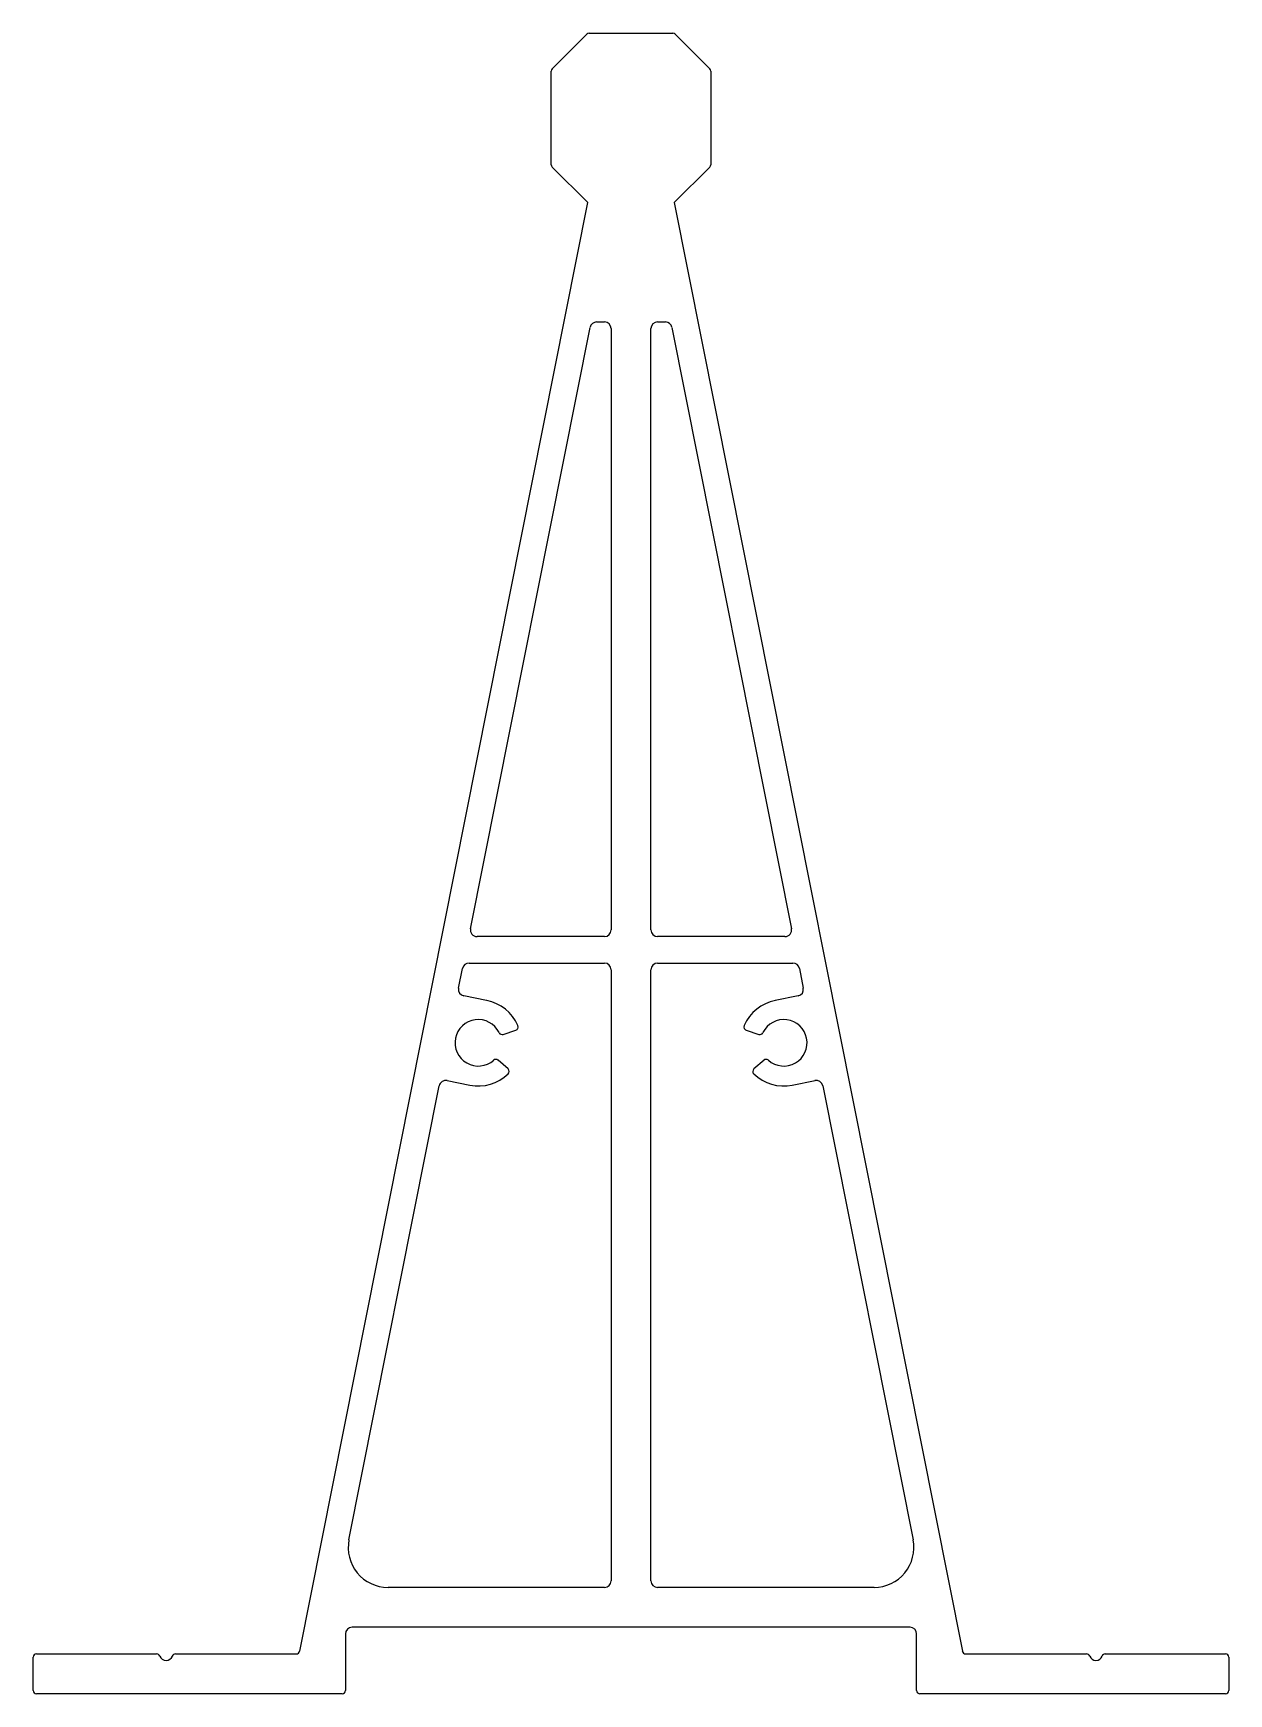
# Model space of a CAD drawing. Extents: x 4 to 94, y 4 to 129.
import ezdxf

# ---------------------------------------------------------------- set-up
doc = ezdxf.new("R2010")
doc.units = 0
doc.layers.get('0').update_dxf_attribs({"linetype": 'CONTINUOUS'})

msp = doc.modelspace()

# ---------------------------------------------------------------- linework, layer by layer
for p, q in [((43.47, 126.05), (46.07, 128.65)), ((46.25, 128.73), (52.54, 128.73)), ((52.72, 128.65), (55.32, 126.05)), ((43.4, 118.83), (43.4, 125.87)), ((55.4, 125.87), (55.4, 118.83)), ((46.15, 115.98), (43.47, 118.65)), ((55.32, 118.65), (52.65, 115.98)), ((24.46, 6.93), (46.15, 115.98)), ((52.65, 115.98), (74.34, 6.93)), ((37.32, 61.32), (46.32, 106.58)), ((46.81, 106.99), (47.4, 106.99)), ((47.9, 106.49), (47.9, 61.23)), ((50.9, 61.23), (50.9, 106.49)), ((51.4, 106.99), (51.99, 106.99)), ((52.48, 106.58), (61.48, 61.32)), ((47.4, 60.73), (37.81, 60.73)), ((60.99, 60.73), (51.4, 60.73)), ((36.42, 56.84), (36.72, 58.32)), ((37.21, 58.73), (47.4, 58.73)), ((47.9, 58.23), (47.9, 12.23)), ((50.9, 12.23), (50.9, 58.23)), ((51.4, 58.73), (61.59, 58.73)), ((62.08, 58.32), (62.37, 56.84)), ((38.53, 55.91), (36.82, 56.26)), ((61.98, 56.26), (60.26, 55.91)), ((39.78, 53.36), (40.73, 53.69)), ((58.07, 53.69), (59.02, 53.36)), ((40.15, 50.76), (39.39, 51.42)), ((59.41, 51.42), (58.65, 50.76)), ((28.16, 15.31), (34.96, 49.49)), ((35.55, 49.88), (37.26, 49.54)), ((61.53, 49.54), (63.25, 49.88)), ((63.83, 49.49), (70.63, 15.31)), ((47.4, 11.73), (31.11, 11.73)), ((67.69, 11.73), (51.4, 11.73)), ((27.9, 8.23), (27.9, 3.98)), ((70.4, 8.73), (28.4, 8.73)), ((70.9, 3.98), (70.9, 8.23)), ((4.4, 3.98), (4.4, 6.48)), ((4.65, 6.73), (13.69, 6.73)), ((15.1, 6.73), (24.21, 6.73)), ((74.58, 6.73), (83.69, 6.73)), ((85.1, 6.73), (94.15, 6.73)), ((94.4, 6.48), (94.4, 3.98)), ((27.65, 3.73), (4.65, 3.73)), ((94.15, 3.73), (71.15, 3.73))]:
    msp.add_line(p, q)
for centre, radius, start, end in [((46.25, 128.48), 0.25, 90, 135), ((52.54, 128.48), 0.25, 45, 90), ((43.65, 125.87), 0.25, 135, 180), ((55.15, 125.87), 0.25, 360, 45), ((43.65, 118.83), 0.25, 180, 225), ((55.15, 118.83), 0.25, 315, 0), ((46.81, 106.49), 0.5, 90, 168.75), ((47.4, 106.49), 0.5, 0, 90), ((51.4, 106.49), 0.5, 90, 180), ((51.99, 106.49), 0.5, 11.25, 90), ((37.81, 61.23), 0.5, 168.75, 270), ((60.99, 61.23), 0.5, 270, 11.25), ((47.4, 61.23), 0.5, 270, 0), ((51.4, 61.23), 0.5, 180, 270), ((37.21, 58.23), 0.5, 90, 168.75), ((47.4, 58.23), 0.5, 0, 90), ((51.4, 58.23), 0.5, 90, 180), ((61.59, 58.23), 0.5, 11.25, 90), ((36.91, 56.75), 0.5, 168.75, 258.75), ((61.88, 56.75), 0.5, 281.25, 11.25), ((37.9, 52.73), 3.25, 23.5302, 78.75), ((60.9, 52.73), 3.25, 101.25, 156.4698), ((37.9, 52.73), 1.75, 25.9308, 311.5692), ((40.65, 53.92), 0.25, 288.75, 23.5302), ((58.15, 53.92), 0.25, 156.4698, 251.25), ((60.9, 52.73), 1.75, 228.4308, 154.0692), ((39.7, 53.6), 0.25, 205.9308, 288.75), ((59.1, 53.6), 0.25, 251.25, 334.0692), ((39.22, 51.23), 0.25, 48.75, 131.5692), ((59.57, 51.23), 0.25, 48.4308, 131.25), ((37.9, 52.73), 3.25, 258.75, 313.9698), ((39.98, 50.57), 0.25, 313.9698, 48.75), ((58.81, 50.57), 0.25, 131.25, 226.0302), ((60.9, 52.73), 3.25, 226.0302, 281.25), ((35.45, 49.39), 0.5, 78.75, 168.75), ((63.34, 49.39), 0.5, 11.25, 101.25), ((31.11, 14.73), 3, 168.75, 270), ((67.69, 14.73), 3, 270, 11.25), ((47.4, 12.23), 0.5, 270, 0), ((51.4, 12.23), 0.5, 180, 270), ((28.4, 8.23), 0.5, 90, 180), ((70.4, 8.23), 0.5, 0, 90), ((4.65, 6.48), 0.25, 90, 180), ((13.69, 6.48), 0.25, 19.4712, 90), ((14.4, 6.73), 0.5, 199.4712, 340.5288), ((15.1, 6.48), 0.25, 90, 160.5288), ((24.21, 6.98), 0.25, 270, 348.75), ((74.58, 6.98), 0.25, 191.25, 270), ((83.69, 6.48), 0.25, 19.4712, 90), ((84.4, 6.73), 0.5, 199.4712, 340.5288), ((85.1, 6.48), 0.25, 90, 160.5288), ((94.15, 6.48), 0.25, 0, 90), ((4.65, 3.98), 0.25, 180, 270), ((27.65, 3.98), 0.25, 270, 0), ((71.15, 3.98), 0.25, 180, 270), ((94.15, 3.98), 0.25, 270, 0)]:
    msp.add_arc(centre, radius, start, end)

doc.saveas('drawing.dxf')
